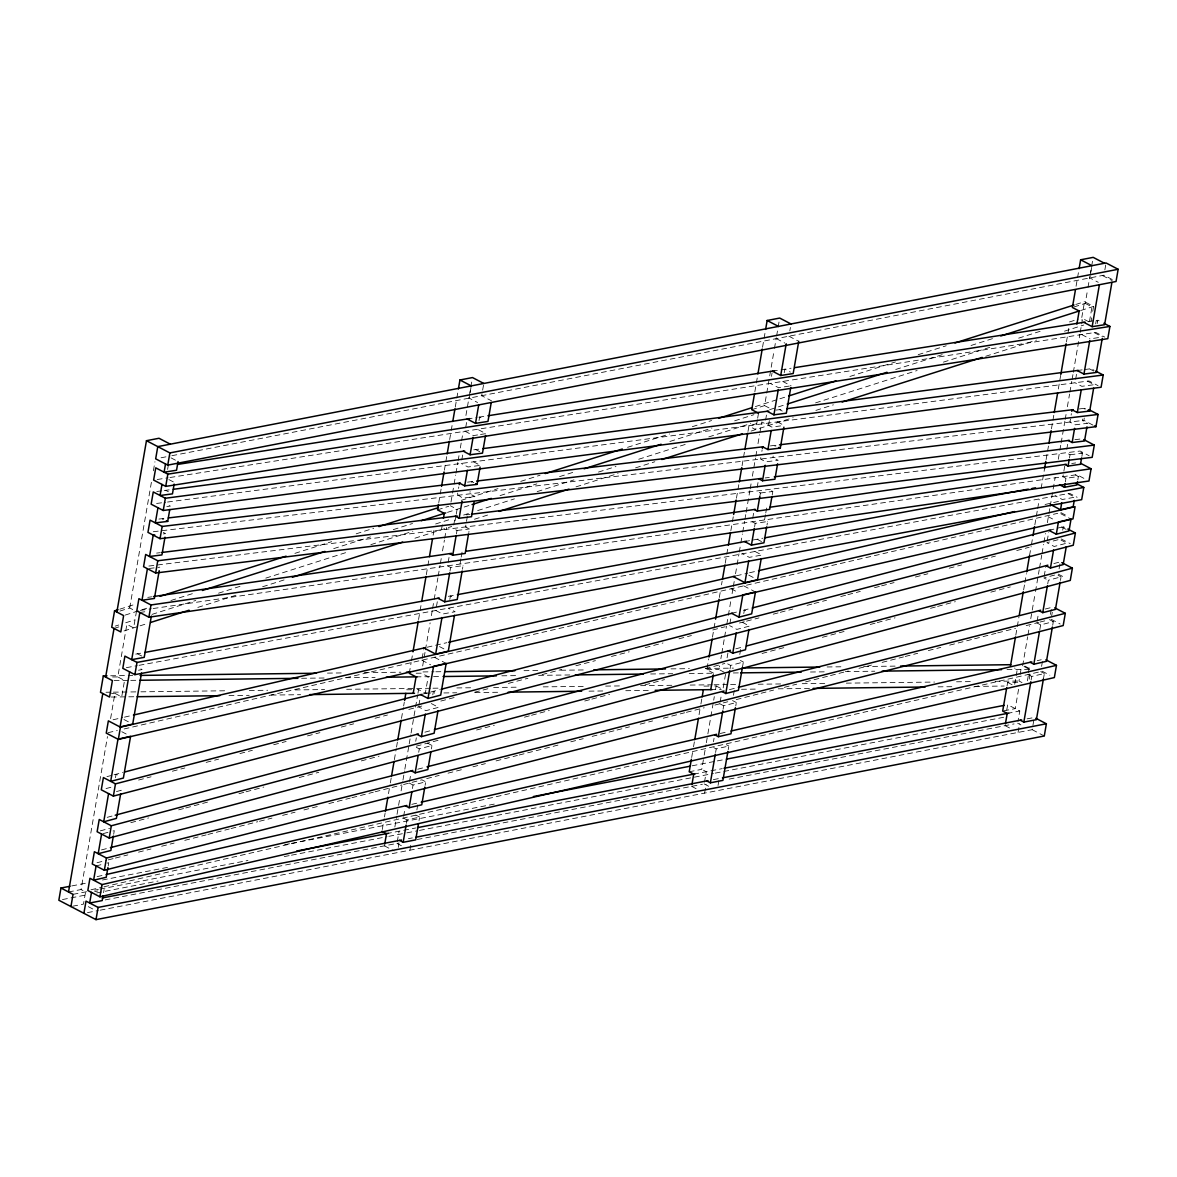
<?xml version="1.0" encoding="UTF-8"?>
<svg xmlns="http://www.w3.org/2000/svg" width="1177" height="1177" viewBox="0 0 1177 1177"><rect width="100%" height="100%" fill="white"/><g stroke="black" fill="none" stroke-linecap="round" stroke-linejoin="round"><path stroke-width="0.75" stroke-dasharray="5 3.75" d="M68.516 891.975L81.051 889.547L107.475 736.567M110.594 718.573L114.934 693.371L111.477 693.415M114.934 693.371L121.702 696.902L124.541 680.453L117.788 676.922L126.866 624.354L133.619 627.885L136.458 611.496L129.691 607.965L116.861 612.055M129.691 607.965L151.524 481.599M153.393 470.771L154.952 461.737M167.605 469.388L168.208 465.886M115.478 777.732L116.082 774.245L120.466 776.526M162.308 519.41L162.441 518.645L163.765 519.337M103.576 892.681L104.12 889.518M108.196 865.948L108.755 862.712L104.003 863.933M113.669 834.258L114.301 830.653L109.535 831.918M382.304 829.476L384.158 818.721M384.467 816.941L385.085 813.351M388.498 793.651L390.043 784.706M390.352 782.911L391.279 777.541M394.369 759.621L396.222 748.881M396.531 747.086L397.458 741.716M401.489 718.441L403.343 707.701M403.652 705.906L404.27 702.316M409.272 673.332L411.141 662.563M411.45 660.768L412.686 653.603M418.571 619.514L419.806 612.334M420.115 610.539L421.366 603.374M426.324 574.67L427.56 567.491M427.869 565.696L429.105 558.516M433.136 535.197L434.372 528.017M438.756 502.638L441.566 486.395M444.376 470.167L446.863 455.734M449.673 439.507L450.909 432.297M451.218 430.488L452.468 423.279M455.278 407.051L456.514 399.827M456.838 398.032L458.074 390.808M442.302 524.839L441.449 529.753L438.741 528.341M422.131 658.458L423.632 649.719M394.854 827.019L396.723 816.176M397.032 814.366L398.282 807.142M398.591 805.333L399.842 798.094M401.092 790.87L402.652 781.837M402.975 780.027L404.535 770.979M404.844 769.169L408.905 745.674M409.213 743.864L410.773 734.831M411.082 733.021L417.644 695.063M417.953 693.253L418.585 689.634L413.377 689.693M422.661 665.991L425.147 651.602M425.456 649.807L430.12 622.839M431.356 615.645L432.297 610.245M432.606 608.45L433.842 601.256M434.151 599.461L437.888 577.878M438.197 576.083L440.066 565.298M440.375 563.503L441.301 558.104M442.537 550.91L444.406 540.125M444.715 538.33L446.583 527.531M450.968 502.152L452.218 494.928M452.527 493.119L453.778 485.895M454.087 484.085L455.646 475.067M455.955 473.257L457.824 462.429M458.133 460.619L459.074 455.205M460.325 447.981L461.252 442.567M461.575 440.757L463.135 431.724M465.93 415.481L469.049 397.429M469.373 395.619L472.168 379.362M470.962 387.645L469.152 398.12L477.582 402.519M466.578 422.499L465.062 431.238L473.404 435.593L478.745 434.754M418.894 705.111L420.115 698.123M437.3 601.756L435.784 610.48L442.581 614.041L455.102 611.716L448.305 608.171M461.781 459.942L462.988 452.954M397.267 841.673L399.077 831.197M457.47 494.575L462.605 498.092L474.993 496.62L469.726 493.869L470.123 491.574M457.603 493.81L457.735 493.045M458.53 488.455L458.795 486.925M415.731 741.304L416.334 737.817M398.297 847.381L398.9 843.894M403.652 816.279L404.859 809.29M409.537 781.307L410.744 774.319M453.763 524.957L454.675 519.719M455.116 520.764L455.97 515.85M456.249 514.202L457.103 509.288L450.335 505.757M448.172 562.371L449.379 555.382M406.418 823.385L407.021 819.942L419.645 817.044L419.027 820.56M412.436 788.546L413.039 785.059L425.721 781.822L425.118 785.353M418.703 752.309L419.292 748.881L432.003 745.482L431.4 748.925M450.011 571.08L450.629 567.461L463.061 565.651L462.443 569.227M456.411 534.005L457.014 530.474L453.16 528.458M483.497 385.217L481.687 395.693L491.53 400.827M479.024 420.542L479.627 417.055L483.806 419.233M432.798 694.798L433.401 691.311L436.329 692.826M449.82 599.446L450.423 595.945L452.321 596.945M471.697 482.393L471.83 481.628L473.816 482.658M467.357 516.438L465.548 526.928L469.402 528.944L468.799 532.445M409.92 850.191L411.126 843.203M416.879 809.879L417.776 804.641M460.898 558.825L460.001 564.063L463.061 565.651M461.207 557.074L462.105 551.822M691.679 757.488L693.209 748.572M693.518 746.792L694.445 741.436M699.064 714.674L700.609 705.744M700.918 703.964L701.845 698.608M713.6 673.2L706.847 669.669L708.716 658.84M712.453 637.184L713.703 629.975M714.012 628.165L715.263 620.956M719.309 597.489L720.25 592.075M721.501 584.866L722.119 581.247M725.238 563.209L726.474 555.985M726.798 554.19L728.033 546.967M730.843 530.724L732.094 523.515M732.403 521.705L733.345 516.291M736.449 498.239L738.95 483.806M742.069 465.768L744.555 451.335M747.983 431.473L748.925 426.059L760.151 422.484M754.84 391.853L756.061 384.717M756.37 382.922L757.605 375.787M762.534 347.259L763.77 340.124M764.079 338.329L765.315 331.193M757.385 419.762L755.678 429.605L748.925 426.059M757.664 418.129L758.518 413.215M689.207 771.774L701.742 769.331L703.89 756.929M704.199 755.148L706.038 744.511M706.347 742.731L707.568 735.64M707.877 733.86L713.394 701.933M713.703 700.168L714.307 696.622M715.542 689.516L716.146 685.97L710.937 686.044M724.399 672.347L718.985 669.522L719.618 665.902M720.868 658.679L721.486 655.059M721.795 653.264L724.296 638.802M724.605 636.992L726.474 626.149M726.798 624.354L728.048 617.116M728.357 615.321L730.843 600.858M732.094 593.635L733.036 588.206M733.345 586.411L734.286 580.982M735.537 573.758L736.787 566.534M737.096 564.725L738.965 553.881M739.274 552.072L740.524 544.848M740.833 543.038L742.393 534.005M742.716 532.195L744.585 521.352M744.894 519.543L745.835 514.128M746.144 512.319L749.881 490.632M750.205 488.838L751.132 483.409M752.383 476.185L755.502 458.118M755.825 456.308L756.752 450.894M758.003 443.655L759.562 434.622M759.871 432.812L761.754 421.984L771.818 427.06L780.675 425.897M751.75 409.684L764.579 405.594L766.433 394.883M766.742 393.089L774.142 350.216M774.451 348.436L776.305 337.711M776.614 335.931L777.85 328.78M778.159 327L779.395 319.85M771.465 376.39L772.083 372.903M729.872 623.839L731.079 616.836M765.609 420.012L766.521 414.775M704.479 782.175L706.288 771.7L701.742 769.331M760.813 457.529L760.548 459.059L765.815 461.811L778.188 460.325L772.921 457.588L773.186 456.058M761.872 451.409L762.137 449.879M727.077 657.84L727.989 652.602M720.162 702.036L721.369 695.048M757.164 487.484L758.076 482.246M704.596 793.121L706.112 784.397M713.453 741.76L714.056 738.259M723.193 687.854L725.753 673.053M768.507 425.515L769.361 420.601M752.736 518.233L753.942 511.245M715.601 752.486L716.219 748.91L728.843 746.012L728.225 749.631M723.075 709.216L723.678 705.773L736.346 702.537L735.757 706.009M730.034 668.933L730.637 665.432L743.349 662.018L742.437 667.33M754.604 526.678L755.193 523.338L767.625 521.529L767.007 525.074M759.798 496.62L760.43 493.001L756.561 490.986M789.811 330.958L790.414 327.471M784.235 372.697L784.838 369.195L790.4 372.109M743.776 613.526L744.379 610.024L748.763 612.32M774.907 446.098L776.026 445.848M739.789 654.441L740.995 647.438M718.044 785.456L718.941 780.219M733.448 695.298L734.345 690.06M765.462 514.687L764.55 519.94L767.625 521.529M765.771 512.937L766.668 507.699M772.2 495.046L772.803 491.471L768.949 489.455M1007.026 685.97L1007.644 682.395L1019.782 682.233M1015.795 635.168L1018.929 617.072M1023.622 589.912L1024.549 584.483M1024.873 582.674L1026.432 573.626M1029.551 555.529L1031.126 546.481M1031.435 544.671L1032.685 537.433M1034.863 524.765L1037.364 510.288M1037.687 508.479L1039.247 499.416M1041.115 488.558L1044.558 468.652M1046.118 459.604L1048.619 445.127M1051.444 428.84L1053.945 414.363M1058.314 389.013L1060.815 374.536M1066.45 341.963L1068.951 327.486M1076.058 286.276L1078.809 270.386M1006.762 709.922L1007.674 704.685L1019.768 710.996L1017.958 721.472M1014.692 684.278L1017.252 669.463L1014.545 668.05M1022.019 682.601L1019.002 681.012L1019.856 676.084M1020.135 674.436L1021.562 666.211M1092.742 311.331L1093.595 306.417L1084.532 301.68L1081.692 318.055L1089.255 321.998M1018.576 689.281L1015.236 708.628L1002.686 711.055M1022.636 665.785L1027.639 636.801M1027.948 634.991L1029.522 625.929M1030.772 618.69L1035.142 593.326M1035.466 591.516L1039.217 569.771M1039.526 567.961L1041.719 555.279M1042.028 553.47L1043.602 544.407M1043.911 542.597L1045.47 533.534M1047.353 522.676L1048.604 515.423M1048.913 513.613L1049.855 508.17M1050.164 506.36L1055.18 477.376M1058.3 459.265L1059.55 452.012M1059.874 450.202L1060.801 444.774M1061.124 442.964L1064.876 421.219M1065.185 419.409L1066.127 413.98M1067.377 406.727L1069.569 394.045M1069.878 392.235L1071.761 381.363M1072.07 379.553L1073.012 374.124M1073.321 372.315L1079.898 334.268M1080.206 332.458L1082.399 319.776L1079.191 320.791M1073.998 306.962L1085.223 303.386L1087.68 289.233M1087.975 287.453L1089.814 276.83M1090.123 275.065L1091.344 267.988M1091.653 266.208L1092.565 260.897M1091.653 267.444L1089.843 277.919L1098.273 282.318M1047.192 540.905L1048.707 532.151M1075.646 379.274L1076.558 374.021M1070.467 418.983L1069.937 422.043L1075.204 424.794L1087.577 423.308L1082.31 420.557L1082.575 419.027M1071.129 415.157L1071.394 413.627M1044.19 576.186L1045.691 567.432M1066.774 449.246L1067.98 442.258M1018.076 732.418L1019.591 723.693M1028.36 672.773L1029.566 665.785M1037.128 621.147L1038.335 614.144M1027.403 680.836L1028.536 674.259M1089.446 321.659L1091.991 306.917L1085.223 303.386M1064.714 466.224L1062.905 476.7L1065.965 478.303L1078.397 476.508L1077.808 479.892M1029.213 679.173L1030.052 674.23M1091.05 321.159L1091.609 317.878M1031.126 679.953L1031.743 676.437L1044.352 673.538L1043.44 678.864M1039.718 630.239L1040.645 624.884L1053.327 621.647L1052.694 625.252M1047.721 583.866L1048.354 580.261L1061.051 576.848L1060.433 580.467M1065.332 481.893L1065.965 478.303M1069.466 458L1070.025 454.763L1066.171 452.748M1104.85 269.945L1106.056 262.957M1095.655 323.866L1096.258 320.365L1100.436 322.542M1097.214 323.616L1097.817 320.129L1102.349 322.498M1062.684 530.18L1063.287 526.678L1066.303 528.252M1084.297 409.081L1084.429 408.316L1085.753 409.007M1050.414 614.409L1051.326 609.171M1092.933 425.103L1083.87 420.366L1084.267 418.07M1041.586 666.373L1042.498 661.136M1059.079 568.844L1060.3 561.856L1053.209 563.754M1051.694 615.748L1052.297 612.261M100.133 910.189L1032.185 729.681L1033.994 719.206M1081.869 456.396L1082.413 453.233L1078.544 451.218M119.819 609.171L135.576 604.154M294.897 553.367L331.664 541.655M356.175 533.843L373.683 528.252M461.222 500.357L497.989 488.632M520.749 481.378L540.022 475.243M627.562 447.334L669.581 433.945M692.341 426.692L711.599 420.542M755.369 406.595L778.129 399.341M779.88 398.782L786.883 396.546M849.912 376.463L895.432 361.942M918.192 354.689L946.205 345.758M1075.778 304.46L1084.532 301.68M437.52 509.847L448.731 506.272M125.233 615.071L148.14 607.773M170.9 600.52L195.411 592.708M333.724 548.614L370.49 536.903M393.265 529.635L412.524 523.5M447.481 512.363L470.3 505.08M500.063 495.605L536.83 483.879M559.59 476.626L573.596 472.154M669.89 441.463L711.908 428.075M734.669 420.822L753.927 414.672M769.684 409.655L776.688 407.419M778.438 406.859L785.442 404.638M895.741 369.475L943.027 354.409M971.04 345.479L993.8 338.226M1080.766 310.493L1093.595 306.417M115.228 626.12L118.73 625.002M125.733 622.765L134.487 619.97M151.995 614.394L195.779 600.447M218.539 593.193L243.05 585.381M265.811 578.128L348.098 551.895M370.858 544.642L412.877 531.239M435.637 523.986L449.643 519.528M463.65 515.055L468.902 513.378M477.656 510.597L514.423 498.871M537.183 491.618L573.949 479.892M598.46 472.08L615.968 466.504M638.728 459.251L686 444.185M708.775 436.932L750.794 423.529M815.573 402.887L917.118 370.52M943.38 362.148L990.651 347.083M1018.664 338.152L1041.424 330.899M1069.437 321.968L1078.191 319.173M114.037 628.43L118.848 626.9M124.012 630.946L138.312 626.385M140.063 625.826L147.066 623.589M197.839 607.406L238.107 594.576M262.618 586.764L285.378 579.511M414.937 538.213L451.703 526.487M474.463 519.234L488.47 514.776M576.024 486.866L618.043 473.478M635.551 467.887L654.809 461.752M751.103 431.062L793.121 417.658M815.882 410.405L833.39 404.829M985.708 356.278L1036.481 340.094M1064.494 331.164L1083.767 325.029M107.181 817.353L113.419 815.676M424.882 732.182L432.592 730.123M735.802 648.836L742.893 646.938M100.295 830.874L109.535 828.387M130.809 822.694L148.537 817.941M178.683 809.85L184.009 808.437M185.775 807.952L208.829 801.772M238.975 793.695L244.301 792.268M246.067 791.797L263.795 787.045M299.267 777.541L318.761 772.303M361.324 760.901L379.053 756.149M416.29 746.159L439.345 739.98M476.582 730.005L494.311 725.253M524.456 717.176L529.768 715.748M531.548 715.263L549.276 710.511M584.748 701.006L590.06 699.579M591.84 699.109L609.568 694.356M645.025 684.852L664.534 679.615M705.317 668.683L724.826 663.46M762.063 653.47L785.118 647.291M822.355 637.316L845.395 631.137M870.23 624.487L875.541 623.06M877.321 622.574L895.05 617.822M930.507 608.318L935.833 606.891M937.598 606.42L955.341 601.668M990.799 592.163L1010.307 586.926M1054.636 575.053L1043.881 577.936L1048.354 580.261M103.179 833.625L107.946 832.345M106.945 776.629L112.286 775.231M114.051 774.775L122.952 772.45M422.293 694.209L439.359 689.751M731.682 613.349L736.449 612.099M743.32 610.304L750.426 608.45M1049.001 530.415L1063.287 526.678M106.033 788.561L112.389 786.898M138.606 780.042L151.053 776.791M172.386 771.215L184.818 767.963M206.152 762.387L218.598 759.136M239.931 753.56L252.378 750.308M273.697 744.732L286.143 741.481M307.477 735.905L319.923 732.653M341.256 727.077L353.688 723.826M375.022 718.25L387.468 714.998M408.802 709.422L421.778 706.038M440.801 701.065L455.013 697.343M474.566 692.238L488.793 688.516M508.346 683.41L527.899 678.29M542.111 674.583L561.664 669.463M575.891 665.755L595.444 660.635M611.437 656.457L629.224 651.808M645.217 647.63L662.989 642.98M678.997 638.802L691.429 635.551M712.762 629.975L725.209 626.723M739.436 623.016L744.761 621.618M746.542 621.147L758.988 617.896M773.201 614.188L778.541 612.79M780.307 612.32L792.754 609.068M806.981 605.361L812.307 603.963M814.087 603.492L826.534 600.241M840.746 596.533L846.086 595.135M847.867 594.665L860.299 591.413M874.526 587.706L879.852 586.308M881.632 585.837L894.079 582.586M915.412 577.01L927.859 573.758M949.192 568.182L961.624 564.931M982.957 559.355L995.404 556.103M1016.737 550.527L1029.169 547.276M1058.005 539.743L1046.897 542.656L1054.18 546.466L1066.877 543.141L1061.051 540.096M116.508 791.533L121.26 790.297L118.347 788.767M101.487 849.912L108.608 848.087M417.688 769.214L425.25 767.272M729.446 689.634L736.567 687.824M1045.279 609.039L1053.209 607.008M97.014 862.741L106.489 860.328M108.269 859.872L113.61 858.504M115.39 858.062L127.837 854.885M138.518 852.148L150.965 848.97M161.646 846.248L174.093 843.07M184.774 840.349L206.107 834.905M207.888 834.449L229.235 829.005M231.016 828.549L257.704 821.737M259.484 821.281L271.931 818.103M282.612 815.381L295.059 812.204M303.96 809.938L318.187 806.304M328.854 803.582L350.202 798.124M351.982 797.668L373.33 792.224M375.11 791.768L401.798 784.956M403.579 784.515L421.91 779.821L425.721 781.822M426.692 778.6L439.153 775.422M448.04 773.157L462.281 769.523M472.948 766.801L485.395 763.623M496.076 760.901L517.424 755.457M519.204 755.001L560.12 744.555M570.786 741.834L583.248 738.656M592.134 736.39L615.262 730.476M617.042 730.02L629.489 726.842M640.17 724.12L652.617 720.942M663.298 718.22L684.631 712.776M686.412 712.32L704.199 707.774M714.88 705.052L727.783 701.757M736.228 699.609L759.356 693.709M761.136 693.253L773.583 690.075M784.25 687.353L796.711 684.175M805.598 681.895L828.726 675.995M830.506 675.539L848.293 671.008M858.975 668.286L871.421 665.108M882.103 662.386L903.45 656.928M905.216 656.472L917.677 653.294M928.344 650.572L940.806 647.394M949.692 645.128L972.82 639.229M974.6 638.773L995.948 633.329M997.728 632.873L1015.516 628.327M1026.182 625.605L1038.644 622.427M1039.997 622.074L1044.749 620.867M96.073 865.948L102.414 864.33M113.08 719.78L122.688 717.558M124.468 717.146L131.633 715.484M427.089 647.247L446.863 642.671M736.361 575.803L747.763 573.17M749.558 572.758L756.723 571.11M1045.088 504.506L1061.419 500.725M108.034 732.683L117.288 730.549M124.144 728.96L1057.726 513.319M97.102 876.63L104.267 874.982M411.773 804.347L419.424 802.582M720.265 733.477L727.43 731.829M1037.217 660.68L1041.218 659.753M90.982 889.783L102.164 887.208M103.944 886.796L1042.263 671.258L1049.825 675.201M94.66 891.695L97.809 890.974M161.043 457.794L170.091 456.029M171.901 455.69L1103.952 275.183L1113.015 279.92M71.782 885.928L86.201 883.133M102.443 879.999L169.15 867.066M284.569 844.718L289.969 843.674M291.778 843.321L497.356 803.508M692.105 765.8L715.542 761.254M717.352 760.901L724.561 759.518M73.048 894.343L87.481 891.548M94.69 890.15L98.294 889.444M100.104 889.091L247.964 860.461M386.527 833.625L415.672 827.99M693.739 774.128L722.222 768.625M1007.218 713.424L1019.768 710.996M62.455 899.552L87.701 894.652M96.72 892.916L158.027 881.043M284.26 856.591L289.674 855.547M291.469 855.193L387.042 836.685M388.851 836.332L405.079 833.198M406.874 832.845L417.703 830.756M419.498 830.403L713.439 773.48M715.233 773.127L1005.555 716.911M408.448 838.657L412.318 837.906M713.394 779.615L718.809 778.556M1027.08 718.853L1034.289 717.47M72.724 906.216L83.479 904.127L85.597 891.901L81.051 889.547M105.194 899.919L399.135 842.997M417.173 839.51L702.375 784.279M729.137 779.1L1014.074 723.914M87.481 912.631L98.324 910.542M135.752 654.103L142.976 652.779M448.334 596.342L455.558 595.003M744.629 541.567L762.725 538.227M126.38 667.668L137.253 665.667M139.063 665.329L1069.584 493.34L1077.146 497.297M138.548 670.228L142.123 669.566L138.445 667.653M467.181 419.012L477.038 417.467M478.848 417.173L486.101 416.04M772.377 371.152L791.062 368.224M1088.74 321.542L1094.183 320.688M157.188 479.51L168.149 477.788M169.974 477.509L1095.713 332.355L1104.776 337.093M480.525 434.475L485.866 433.636L477.524 429.281M789.281 386.071L778.615 387.733L770.258 383.378M1093.595 338.343L1098.935 337.505M147.787 597.372L151.642 596.813M1071.717 463.503L1075.66 462.929M140.343 610.377L151.347 608.774M153.157 608.524L1076.881 474.684L1085.944 479.422M139.857 612.481L146.963 611.452M156.806 491.486L162.367 490.75M164.191 490.515L171.474 489.558M473.772 449.82L481.055 448.864M775.981 410.111L783.352 409.14M1077.161 370.534L1082.472 369.828M1084.238 369.593L1091.108 368.695L1094.124 370.269M156.615 503.462L165.707 502.27M167.531 502.035L1088.99 380.936L1098.067 385.673M166.81 506.581L170.356 506.11L166.266 503.977M156.6 553.102L160.249 552.66M466.357 514.849L470.006 514.408M765.168 477.95L769.302 477.435M1074.925 439.683L1080.663 438.977M148.861 566.049L1080.103 451.026L1089.166 455.764M149.185 568.491L159.807 567.182M457.014 530.474L469.402 528.944M760.43 493.001L772.803 491.471M1070.025 454.763L1082.413 453.233M158.91 519.072L164.662 518.38M467.519 482.143L472.992 481.481M770.361 445.906L777.659 445.024M1079.132 408.949L1085.988 408.125M153.26 531.739L1083.87 420.366M163.279 533.917L165.589 533.637L163.294 532.431M110.682 675.775L132.721 675.495M327.456 673.112L342.139 672.92M364.193 672.655L400.93 672.199M422.97 671.935L434.004 671.787M435.828 671.773L443.185 671.684M524.015 670.684L540.537 670.478M560.752 670.228L586.47 669.919M670.978 668.874L689.339 668.654M705.876 668.448L733.433 668.109M827.122 666.962L843.659 666.756M863.859 666.506L895.094 666.123M112.58 676.981L117.788 676.922M416.217 673.244L421.425 673.185L428.193 676.716L425.338 693.165L418.585 689.634M706.847 669.669L718.985 669.522M114.14 680.571L128.94 680.394M130.765 680.365L138.121 680.277M301.606 678.276L325.499 677.981M345.7 677.731L375.095 677.363M416.04 676.863L441.228 676.554M501.843 675.804L518.38 675.598M538.595 675.348L569.815 674.965M650.646 673.98L672.685 673.7M689.222 673.494L714.939 673.185M733.315 672.964L738.818 672.891M810.467 672.008L827.004 671.802M845.366 671.581L874.761 671.214M1007.026 669.595L1030.905 669.301L1024.873 666.138M106.004 692.253L111.506 692.179M113.345 692.164L139.063 691.841M140.902 691.826L227.249 690.752M249.289 690.487L267.665 690.266M295.221 689.928L324.602 689.56M346.656 689.295L431.15 688.251M432.989 688.221L440.345 688.133M456.867 687.927L473.404 687.736M493.619 687.486L517.497 687.191M543.215 686.868L585.469 686.353M605.669 686.103L622.206 685.897M640.582 685.676L671.802 685.294M690.178 685.058L712.217 684.793M714.056 684.764L728.754 684.587M730.593 684.573L737.935 684.47M758.15 684.22L782.028 683.94M802.228 683.69L826.122 683.396M846.322 683.146L934.494 682.057M956.548 681.792L973.07 681.586M995.124 681.306L1019.002 681.012M411.641 689.722L406.433 689.781L409.14 691.193M704.008 686.117L709.201 686.059M111.3 697.034L135.281 696.74M228.971 695.578L249.171 695.327M271.21 695.063L300.606 694.695M425.53 693.165L434.71 693.047M443.891 692.944L456.75 692.782M475.125 692.562L500.843 692.238M589.015 691.149L605.552 690.943M625.767 690.708L649.645 690.413M710.761 689.648L721.28 689.531M741.495 689.281L758.032 689.075M778.232 688.825L809.467 688.442M938.054 686.853L954.591 686.662M974.791 686.412L1004.187 686.044M1102.378 275.492L1112.221 280.626M1094.154 332.591L1102.496 336.96M1081.692 334.548L1090.034 338.902M1089.564 368.901L1093.639 371.035M1087.445 381.142L1094.242 384.688L1081.854 386.321L1075.042 382.76M1075.322 474.905L1078.397 476.508M788.899 336.195L798.742 341.33M776.364 338.623L784.794 343.037M1068.025 493.634L1074.822 497.18L1062.301 499.504L1055.504 495.944M1060.889 512.598L1068.436 516.541M1060.771 513.716L1071.041 519.086M1048.148 516.644L1055.475 520.469M782.72 381.422L791.062 385.791M1061.698 527.09L1066.082 529.37M1061.168 538.919L1070.246 543.656M779.527 409.64L782.249 411.067M764.579 405.594L771.347 409.125M777.408 421.881L784.22 425.441M1058.182 574.096L1065.729 578.039M1058.079 575.303L1061.051 576.848M1051.09 619.249L1060.153 623.987M1049.501 619.646L1053.327 621.647M1036.834 622.883L1040.645 624.884M1040.689 671.611L1044.352 673.538M752.132 521.735L755.193 523.338M1023.99 666.491L1029.389 669.316M1028.065 674.524L1031.743 676.437M757.149 539.257L761.49 541.538M1007.644 682.395L1014.412 685.926M755.031 551.483L761.828 555.029L749.308 557.354L742.51 553.793M748.763 575.156L754.634 578.216M1032.185 729.681L1044.279 735.993M1017.649 723.222L1020.9 724.914M743.717 585.852L753.986 591.207M1005.114 725.65L1009.969 728.18M475.699 449.57L479.775 451.703M731.094 588.765L738.435 592.59M473.581 461.811L480.378 465.371L467.99 466.989L461.178 463.444M742.26 622.265L749.558 626.076L736.861 629.401L729.578 625.59M740.377 660.459L743.349 662.018M727.666 663.872L730.637 665.432M716.146 685.97L721.56 688.795M732.535 700.55L736.346 702.537M719.868 703.787L723.678 705.773M447.569 565.857L450.629 567.461M726.4 744.732L728.843 746.012M171.018 457.868L176.638 460.81M713.777 747.63L716.219 748.91M168.87 479.569L174.431 482.467M165.663 490.323L168.385 491.736M704.17 783.926L709.04 786.471M439.492 646.585L443.891 648.88M691.635 786.354L696.49 788.899M434.445 657.281L446.171 663.401M421.822 660.194L430.62 664.799M431.297 703.552L438.58 707.348L425.897 710.673L418.6 706.862M427.531 743.143L432.003 745.482M416.32 747.336L419.292 748.881M409.228 783.058L413.039 785.059M137.429 653.794L141.784 656.075M415.967 815.131L419.645 817.044M403.343 818.03L407.021 819.942M396.958 843.423L401.828 845.954M384.423 845.851L394.148 850.927M123.909 719.485L129.764 722.546M121.79 731.711L126.189 734.007M88.334 906.673L94.822 910.056"/><path stroke-width="1.5" d="M69.973 886.281L60.954 888.017L58.85 900.243L95.999 919.634L1044.279 735.993L1046.382 723.781L1035.804 718.25M103.326 675.863L100.486 692.311L109.564 697.049L112.404 680.6L103.326 675.863L107.004 675.819M114.566 610.848L111.727 627.238L120.804 631.961L123.629 615.586L114.566 610.848L118.068 609.73M68.516 891.975L102.796 693.518M105.636 677.069L114.037 628.43M116.861 612.055L146.463 440.698L158.998 438.271L170.327 444.185M70.944 906.555L73.048 894.343L60.954 888.017M83.905 913.323L86.009 901.111L98.103 907.423L1046.382 723.781M91.512 892.416L89.673 903.024L102.208 900.582L103.032 895.844M96.073 865.948L93.616 880.19L106.239 877.292L107.916 867.567M101.59 834.052L98.191 853.708L110.873 850.471L113.36 836.053M108.578 793.607L103.708 821.811L116.405 818.398L120.657 793.798M129.602 671.89L120.083 726.989L132.707 724.076L141.505 673.082M139.857 612.481L131.706 659.664L144.227 657.355L151.362 616.071M147.419 568.712L141.976 600.255L154.408 598.46L159.204 570.654M157.953 507.743L155.335 522.882L167.708 521.396L169.768 509.509M161.985 484.424L160.057 495.502L172.46 493.869L174.152 484.1M165.516 463.973L164.089 472.198L176.55 470.241L178.051 461.546M118.333 739.406L120.437 727.18L1075.087 506.684L1072.983 518.91L118.333 739.406L106.239 733.094L108.358 720.868L120.437 727.18M167.752 465.136L169.871 452.924L1118.15 269.283L1116.046 281.494L167.752 465.136L155.673 458.824L157.777 446.613L1106.056 262.957L1118.15 269.283M165.722 486.381L167.84 474.154L1109.911 326.441L1107.792 338.667L165.722 486.381L153.628 480.069L155.747 467.843L167.84 474.154M113.375 796.108L115.478 783.867L1075.381 532.99L1073.262 545.231L113.375 796.108L101.281 789.796L103.399 777.556L115.478 783.867M134.884 674.642L137.003 662.43L1083.782 487.44L1081.678 499.666L134.884 674.642L122.805 668.33L124.909 656.119L137.003 662.43M163.235 510.494L165.354 498.254L153.26 491.942L151.142 504.183L163.235 510.494L1101.083 387.248L1103.202 375.007L1095.64 371.064M160.043 538.683L162.161 526.443L150.067 520.131L147.949 532.372L160.043 538.683L1095.949 426.692L1098.067 414.451L1089.005 409.714M109.211 838.039L111.329 825.783L1072.379 568.167L1070.276 580.408L109.211 838.039L97.117 831.727L99.236 819.472L111.329 825.783M104.356 870.274L106.474 858.033L1065.303 613.32L1063.184 625.561L104.356 870.274L92.262 863.962L94.381 851.721L106.474 858.033M155.644 573.008L157.762 560.767L145.668 554.455L143.565 566.696L155.644 573.008L1092.182 457.338L1094.301 445.097L1083.723 439.58M95.999 919.634L98.103 907.423M99.927 896.815L102.031 884.589L1056.46 665.343L1054.357 677.569L99.927 896.815L87.834 890.503L89.938 878.277L102.031 884.589M148.891 617.204L150.994 604.963L1091.079 468.77L1088.975 480.996L148.891 617.204L136.797 610.892L138.915 598.652L150.994 604.963M164.986 537.198L161.911 554.941L149.538 556.471L153.216 535.123L154.761 534.932M385.394 811.556L387.88 797.241M391.588 775.746L394.06 761.416M397.767 739.936L401.18 720.236M404.579 700.536L405.815 693.371M412.995 651.808L418.262 621.309M421.675 601.579L426.015 576.465M429.414 556.721L432.518 538.786M438.447 504.433L437.52 509.847L444.273 513.378L443.435 518.292M441.566 486.395L444.053 471.977M447.172 453.939L449.349 441.316M452.777 421.469L454.955 408.846M458.383 389.013L459.942 379.994L472.492 377.567L483.806 383.467M384.717 844.1L386.527 833.625L381.995 831.256M413.201 693.312L416.04 676.863L409.272 673.332M459.192 484.63L459.457 483.1L464.724 485.851L477.097 484.38L480.084 467.092M399.503 840.393L403.152 842.305L406.124 825.106M405.462 805.804L409.125 807.716L411.847 792.033M411.347 770.832L415.157 772.818L418.115 755.722M416.938 734.316L421.41 736.64L425.294 714.13M428.001 698.432L433.548 666.329L446.171 663.401L440.698 695.107L428.001 698.432L420.719 694.621M423.941 647.968L435.667 654.103L441.978 617.513M437.903 598.269L444.7 601.815L449.688 572.89M449.688 553.631L452.748 555.235L456.102 535.785M474.125 501.637L471.521 516.703L459.133 518.233L462.031 501.461M464.724 485.851L467.387 470.417M485.557 435.416L482.496 453.13L470.094 454.763L473.11 437.329M467.181 419.012L475.523 423.367L478.701 404.932M418.423 824.077L415.702 839.878L403.152 842.305M424.809 787.119L421.749 804.818L409.125 807.716M430.811 752.368L427.839 769.581L415.157 772.818M437.991 710.805L434.122 733.242L421.41 736.64M454.484 615.306L448.29 651.175L435.667 654.103M462.134 571.007L457.22 599.505L444.7 601.815M468.49 534.196L465.18 553.425L452.748 555.235M491.236 402.549L487.969 421.41L475.523 423.367M691.37 759.283L689.207 771.774L693.739 774.128L691.929 784.603M694.754 739.656L698.461 718.235M702.154 696.828L703.39 689.693M709.025 657.046L712.144 638.993M715.572 619.146L719 599.299M722.428 579.452L724.929 565.004M728.357 545.157L730.534 532.534M733.654 514.481L736.14 500.048M739.259 482.011L741.76 467.563M744.864 449.526L747.675 433.283M754.531 393.633L751.75 409.684L758.518 413.215M757.914 374.006L762.225 349.039M765.624 329.413L767.154 320.497L779.704 318.07L791.018 323.969M710.761 689.648L713.321 674.848M762.402 448.349L762.667 446.819L767.934 449.57L780.307 448.084L783.911 427.177M706.715 780.91L710.364 782.808L715.292 754.266M714.66 734.772L718.338 736.684L722.781 710.923M721.972 691.546L725.782 693.533L729.725 670.699M728.298 650.852L732.756 653.176L736.287 632.799M738.979 617.16L742.834 594.885L755.457 591.972L751.676 613.835L738.979 617.16L731.682 613.349M733.212 576.539L744.938 582.659L748.69 560.958M744.629 541.567L751.426 545.128L754.325 528.355M754.236 509.509L757.297 511.098L759.798 496.62M777.6 463.767L774.922 479.23L762.534 480.76L765.212 465.253M767.934 449.57L771.215 430.532M790.767 387.498L786.324 413.201L773.922 414.834L778.291 389.543M772.377 371.152L780.719 375.507L786.207 343.772M727.901 751.441L722.899 780.38L710.364 782.808M735.448 707.745L730.961 733.786L718.338 736.684M742.437 667.33L738.465 690.296L725.782 693.533M748.969 629.46L745.468 649.778L732.756 653.176M761.225 558.56L757.561 579.746L744.938 582.659M766.698 526.855L763.947 542.803L751.426 545.128M771.891 496.826L769.729 509.303L757.297 511.098M798.742 341.33L793.18 373.55L780.719 375.507M1006.718 687.765L1002.686 711.055L1007.218 713.424L1005.408 723.899M1010.484 665.932L1015.486 636.978M1019.238 615.262L1023.299 591.722M1026.741 571.816L1029.551 555.529M1032.994 535.623L1034.554 526.575M1044.558 468.652L1045.809 461.413M1048.942 443.317L1051.12 430.65M1054.254 412.553L1057.696 392.632M1060.815 374.536L1066.127 343.772M1075.454 289.822L1072.394 307.477L1079.162 311.008L1076.896 324.116M1079.118 268.621L1080.633 259.793L1093.183 257.366L1104.497 263.265M1071.791 411.332L1072.056 409.802L1077.323 412.538L1089.696 411.067L1093.639 388.204M1020.194 720.192L1023.843 722.104L1030.831 681.704M1030.169 662.283L1033.847 664.211L1039.409 632.034M1038.938 610.657L1042.748 612.643L1047.412 585.66M1046 565.681L1050.458 568.02L1053.562 550.056M1056.299 534.226L1058.417 522L1071.041 519.086L1068.996 530.901L1056.299 534.226L1049.001 530.415M1050.267 504.403L1060.521 509.773L1061.713 502.917M1059.506 484.718L1064.405 487.278L1065.023 483.688M1065.008 464.474L1068.069 466.077L1069.187 459.618M1086.974 426.839L1084.517 440.992L1072.144 442.523L1074.586 428.34M1077.323 412.538L1081.251 389.822M1102.187 338.726L1096.361 372.447L1083.958 374.08L1089.74 340.668M1083.811 322.321L1092.153 326.676L1099.377 284.805M1043.44 678.864L1036.393 719.677L1023.843 722.104M1052.385 627.047L1046.471 661.312L1033.847 664.211M1060.124 582.277L1055.431 609.406L1042.748 612.643M1066.259 546.716L1063.169 564.607L1050.458 568.02M1074.263 500.402L1073.144 506.86L1060.521 509.773M1077.514 481.584L1076.926 484.968L1064.405 487.278M1081.589 457.971L1080.501 464.268L1068.069 466.077M1111.912 282.392L1104.6 324.72L1092.153 326.676M160.087 596.342L286.143 556.162M378.935 526.575L438.462 507.611M545.275 473.566L622.309 449.011M718.603 418.321L751.868 407.713M788.634 395.987L835.905 380.921M954.959 342.978L1074.027 305.02M202.415 590.471L324.97 551.41M421.278 520.72L445.789 512.907M472.051 504.536L491.309 498.386M584.101 468.814L661.136 444.259M787.192 404.079L886.987 372.27M1000.803 335.989L1079.589 310.875M150.568 622.486L189.085 610.201M292.382 577.274L402.681 542.111M498.974 511.421L569.021 489.102M661.812 459.516L742.349 433.842M842.143 402.034L982.207 357.396M115.199 815.205L418.409 733.918M434.372 729.637L730.49 650.263M746.439 645.982L1047.883 565.181M124.718 771.98L421.587 694.401M441.14 689.281L732.653 613.099M752.206 607.979L1050.84 529.93M110.388 847.631L412.803 770.449M427.03 766.816L724.105 691.002M738.347 687.368L1040.748 610.186M133.428 715.072L425.368 647.644M448.658 642.259L735.228 576.068M758.518 570.698L1014.633 511.539M106.062 874.57L406.889 805.465M421.219 802.17L716.675 734.301M731.005 731.02L1031.846 661.901M533.416 796.535L690.296 766.153M726.371 759.165L1004.069 705.376M296.648 851.03L388.616 833.228M417.467 827.637L695.18 773.863M724.032 768.272L1008.939 713.085M102.237 897.963L401.504 840.01M415.937 837.215L707.98 780.66M722.413 777.865L1021.68 719.912M144.786 652.441L439.301 598.004M457.367 594.665L746.468 541.229M764.535 537.889L1028.33 489.132M1031.949 488.47L1035.554 487.808M177.536 464.429L469.77 418.6M487.925 415.761L774.716 370.784M794.681 367.651L1085.12 322.115M153.451 596.548L451.659 553.337M466.21 551.233L755.325 509.347M769.876 507.243L1066.274 464.297M173.284 489.308L464.665 451.026M482.879 448.628L768.772 411.053M786.986 408.669L1078.353 370.372M165.354 498.254L1103.202 375.007M162.073 552.44L457.25 515.982M471.815 514.172L761.534 478.392M774.289 476.817L1069.452 440.36M157.762 560.767L1094.301 445.097M168.311 517.939L460.207 483.011M476.641 481.055L763.064 446.774M779.483 444.803L1073.203 409.655M162.161 526.443L1098.067 414.451M140.078 675.407L316.422 673.244M406.448 672.141L410.111 672.082M445.024 671.655L514.82 670.802M593.811 669.831L665.461 668.948M742.613 667.992L819.766 667.05M900.596 666.05L1010.822 664.696M139.96 680.262L297.943 678.32M386.115 677.231L417.349 676.849M443.067 676.525L496.341 675.878M575.332 674.907L643.304 674.068M740.657 672.861L801.287 672.126M882.117 671.125L1001.524 669.654M137.12 696.71L219.775 695.695M309.786 694.592L414.51 693.297M508.184 692.15L581.673 691.237M655.148 690.34L712.1 689.634M813.13 688.398L925.196 687.015M1080.633 259.793L1091.947 265.693M1103.864 323.278L1109.911 326.441M1077.161 370.534L1083.958 374.08M1088.048 410.199L1089.696 411.067M1094.448 425.897L1095.949 426.692M1068.275 440.507L1072.144 442.523M1080.501 463.238L1091.079 468.77M767.154 320.497L778.468 326.397M1076.234 483.497L1083.782 487.44M1067.819 529.047L1075.381 532.99M1061.801 562.635L1072.379 568.167M767.124 411.273L773.922 414.834M778.983 447.407L780.307 448.084M1054.724 607.803L1065.303 613.32M758.679 478.745L762.534 480.76M1045.882 659.811L1056.46 665.343M459.942 379.994L471.256 385.894M463.297 451.203L470.094 454.763M475.788 483.688L477.097 484.38M455.278 516.217L459.133 518.233M146.463 440.698L169.871 452.924M166.398 520.705L167.708 521.396M117.965 739.215L110.682 781.366L123.379 778.056L130.588 736.302L117.965 739.215"/></g></svg>
